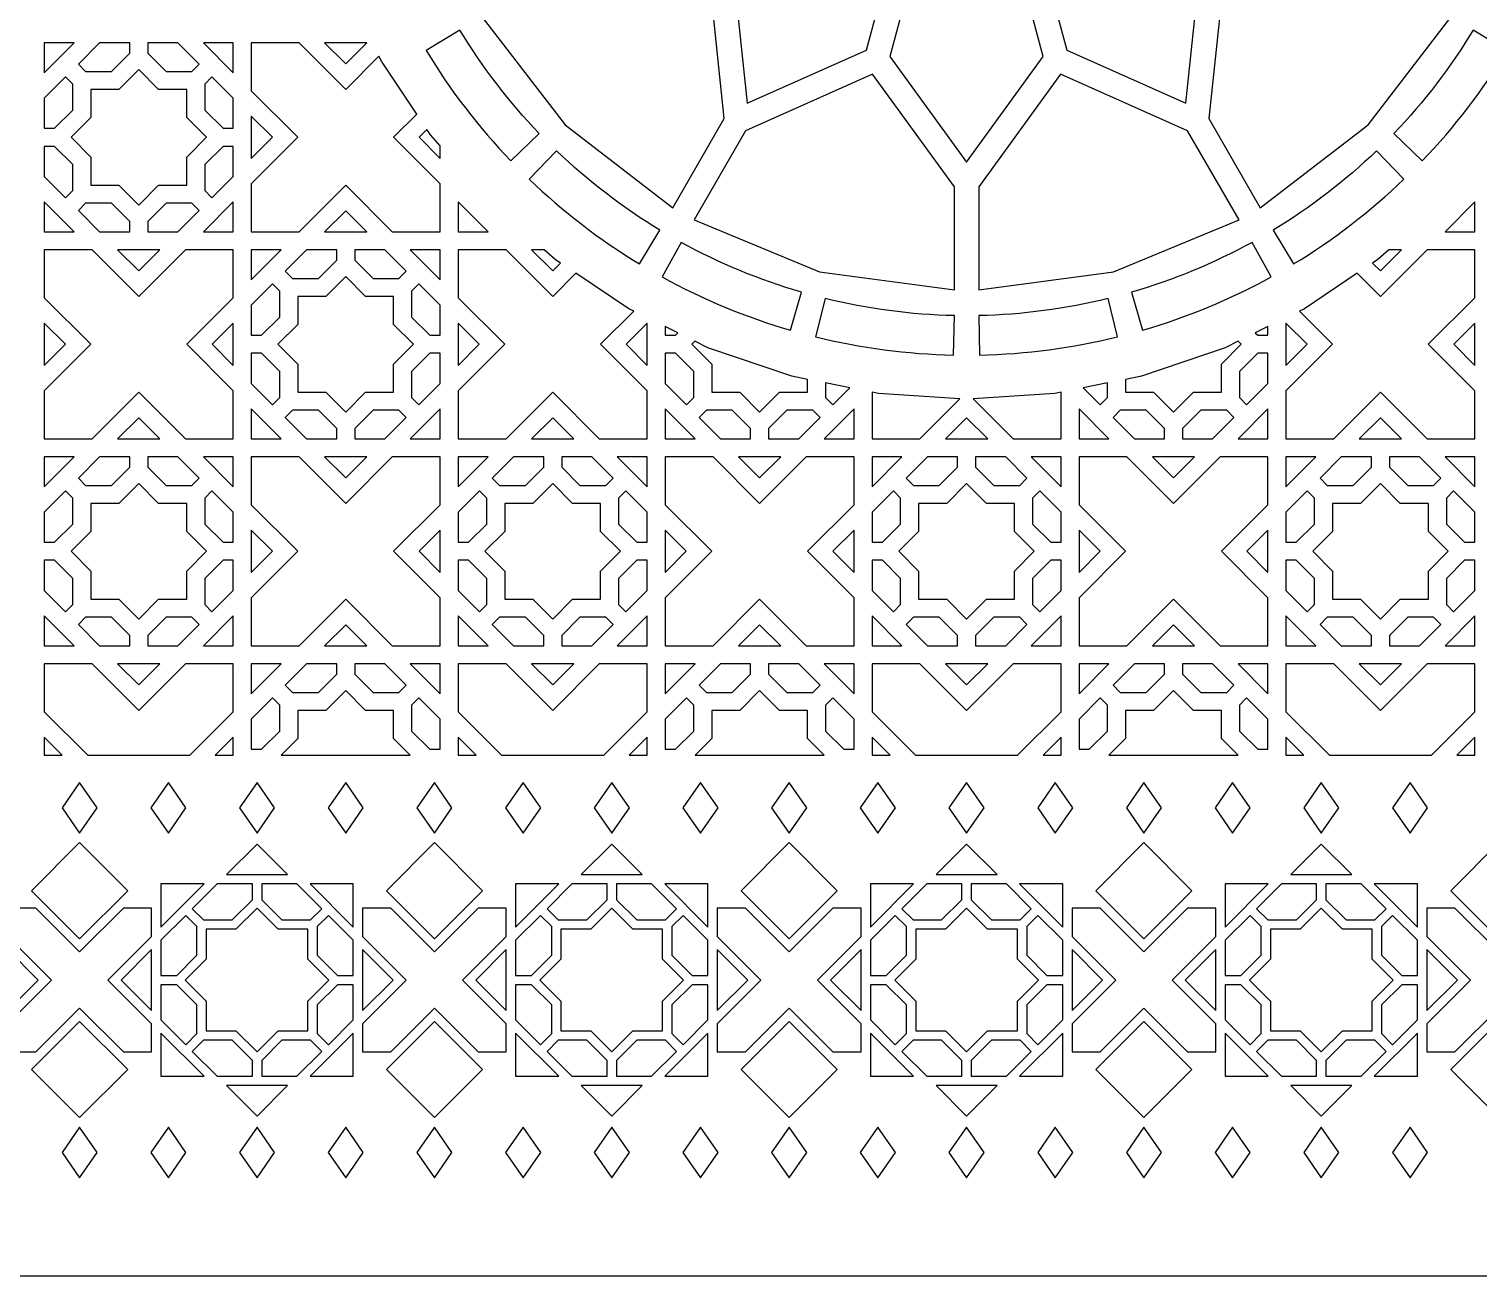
# Model space of a CAD drawing. Header units: millimetres. Extents: x 0 to 1400, y 170 to 1220.
# Drawn here: x 382.9 to 873.1, y 169.8 to 591.6 of the extents above; entities that cross this region are included whole.
import ezdxf

# ---------------------------------------------------------------- set-up
doc = ezdxf.new("R2010")
doc.units = ezdxf.units.MM
doc.layers.add('CUT', color=1, linetype='CONTINUOUS')

msp = doc.modelspace()

# ---------------------------------------------------------------- linework, layer by layer
at = {"layer": 'CUT'}
for points in [[(0, 1220), (1400.15, 1220), (1400.15, 169.85), (0, 169.85)], [(664.491, 653.508), (621.278, 610.295), (625.889, 566.431), (666.182, 584.37), (681.998, 643.399), (679.999, 660.154)], [(718.152, 643.399), (733.968, 584.37), (774.261, 566.431), (778.872, 610.295), (735.659, 653.508), (720.151, 660.154)], [(689.967, 641.265), (674.151, 582.235), (700.075, 546.553), (725.999, 582.235), (710.183, 641.265), (700.075, 654.774)], [(564.257, 559.107), (600.737, 531.117), (618.137, 561.254), (613.217, 608.067), (566.404, 612.987), (536.267, 595.587)], [(835.893, 559.107), (863.883, 595.587), (833.746, 612.987), (786.933, 608.067), (782.013, 561.254), (799.413, 531.117)], [(398.227, 586.88), (388.12, 586.88), (388.12, 576.773)], [(402.086, 577.22), (410.84, 577.22), (417.03, 583.41), (417.03, 586.88), (406.839, 586.88), (399.632, 579.674)], [(423.12, 583.41), (429.31, 577.22), (438.064, 577.22), (440.518, 579.674), (433.311, 586.88), (423.12, 586.88)], [(452.03, 576.773), (452.03, 586.88), (441.923, 586.88)], [(501.295, 582.341), (490.075, 571.122), (474.316, 586.88), (458.12, 586.88), (458.12, 570.684), (473.878, 554.925), (458.12, 539.166), (458.12, 522.97), (474.316, 522.97), (490.075, 538.728), (505.834, 522.97), (522.03, 522.97), (522.03, 539.166), (506.272, 554.925), (514.091, 562.745), (502.133, 580.642)], [(482.928, 586.88), (490.075, 579.734), (497.222, 586.88)], [(391.59, 557.97), (397.78, 564.16), (397.78, 572.914), (395.326, 575.368), (388.12, 568.161), (388.12, 557.97)], [(397.157, 554.925), (403.87, 548.213), (403.87, 538.72), (413.363, 538.72), (420.075, 532.007), (426.787, 538.72), (436.28, 538.72), (436.28, 548.213), (442.993, 554.925), (436.28, 561.637), (436.28, 571.13), (426.787, 571.13), (420.075, 577.843), (413.363, 571.13), (403.87, 571.13), (403.87, 561.637)], [(442.37, 572.914), (442.37, 564.16), (448.56, 557.97), (452.03, 557.97), (452.03, 568.161), (444.824, 575.368)], [(650.363, 509.395), (695.95, 503.394), (695.95, 538.195), (668.283, 576.275), (625.282, 557.129), (607.882, 526.992)], [(749.787, 509.395), (792.268, 526.992), (774.868, 557.129), (731.867, 576.275), (704.2, 538.195), (704.2, 503.394)], [(458.12, 547.778), (465.266, 554.925), (458.12, 562.072)], [(517.541, 557.582), (514.884, 554.925), (522.03, 547.778), (522.03, 552.035), (518.742, 555.784)], [(397.78, 536.936), (397.78, 545.69), (391.59, 551.88), (388.12, 551.88), (388.12, 541.689), (395.326, 534.482)], [(448.56, 551.88), (442.37, 545.69), (442.37, 536.936), (444.824, 534.482), (452.03, 541.689), (452.03, 551.88)], [(388.12, 533.077), (388.12, 522.97), (398.227, 522.97)], [(417.03, 526.44), (410.84, 532.63), (402.086, 532.63), (399.632, 530.176), (406.839, 522.97), (417.03, 522.97)], [(438.064, 532.63), (429.31, 532.63), (423.12, 526.44), (423.12, 522.97), (433.311, 522.97), (440.518, 530.176)], [(441.923, 522.97), (452.03, 522.97), (452.03, 533.077)], [(497.222, 522.97), (490.075, 530.116), (482.928, 522.97)], [(528.12, 533.077), (528.12, 522.97), (538.227, 522.97)], [(861.923, 522.97), (872.03, 522.97), (872.03, 533.077)], [(388.12, 516.88), (388.12, 500.684), (403.878, 484.925), (388.12, 469.166), (388.12, 452.97), (404.316, 452.97), (420.075, 468.728), (435.834, 452.97), (452.03, 452.97), (452.03, 469.166), (436.272, 484.925), (452.03, 500.684), (452.03, 516.88), (435.834, 516.88), (420.075, 501.122), (404.316, 516.88)], [(412.928, 516.88), (420.075, 509.734), (427.222, 516.88)], [(468.227, 516.88), (458.12, 516.88), (458.12, 506.773)], [(472.086, 507.22), (480.84, 507.22), (487.03, 513.41), (487.03, 516.88), (476.839, 516.88), (469.632, 509.674)], [(493.12, 513.41), (499.31, 507.22), (508.064, 507.22), (510.518, 509.674), (503.311, 516.88), (493.12, 516.88)], [(522.03, 506.773), (522.03, 516.88), (511.923, 516.88)], [(567.895, 508.941), (560.075, 501.122), (544.316, 516.88), (528.12, 516.88), (528.12, 500.684), (543.878, 484.925), (528.12, 469.166), (528.12, 452.97), (544.316, 452.97), (560.075, 468.728), (575.834, 452.97), (592.03, 452.97), (592.03, 469.166), (576.272, 484.925), (587.491, 496.145), (585.792, 496.983)], [(557.185, 516.88), (552.928, 516.88), (560.075, 509.734), (562.732, 512.391), (560.934, 513.592)], [(814.358, 496.983), (812.659, 496.145), (823.878, 484.925), (808.12, 469.166), (808.12, 452.97), (824.316, 452.97), (840.075, 468.728), (855.834, 452.97), (872.03, 452.97), (872.03, 469.166), (856.272, 484.925), (872.03, 500.684), (872.03, 516.88), (855.834, 516.88), (840.075, 501.122), (832.255, 508.941)], [(839.216, 513.592), (837.418, 512.391), (840.075, 509.734), (847.222, 516.88), (842.965, 516.88)], [(461.59, 487.97), (467.78, 494.16), (467.78, 502.914), (465.326, 505.368), (458.12, 498.161), (458.12, 487.97)], [(467.157, 484.925), (473.87, 478.213), (473.87, 468.72), (483.363, 468.72), (490.075, 462.007), (496.787, 468.72), (506.28, 468.72), (506.28, 478.213), (512.993, 484.925), (506.28, 491.637), (506.28, 501.13), (496.787, 501.13), (490.075, 507.843), (483.363, 501.13), (473.87, 501.13), (473.87, 491.637)], [(512.37, 502.914), (512.37, 494.16), (518.56, 487.97), (522.03, 487.97), (522.03, 498.161), (514.824, 505.368)], [(388.12, 477.778), (395.266, 484.925), (388.12, 492.072)], [(452.03, 492.072), (444.884, 484.925), (452.03, 477.778)], [(528.12, 477.778), (535.266, 484.925), (528.12, 492.072)], [(592.03, 492.072), (584.884, 484.925), (592.03, 477.778)], [(598.12, 490.903), (598.12, 487.97), (601.59, 487.97), (602.409, 488.788)], [(797.741, 488.788), (798.56, 487.97), (802.03, 487.97), (802.03, 490.903)], [(808.12, 477.778), (815.266, 484.925), (808.12, 492.072)], [(872.03, 492.072), (864.884, 484.925), (872.03, 477.778)], [(608.176, 485.944), (607.157, 484.925), (613.87, 478.213), (613.87, 468.72), (623.363, 468.72), (630.075, 462.007), (636.787, 468.72), (646.28, 468.72), (646.28, 473.082), (640.919, 474.148), (612.607, 483.759)], [(787.543, 483.759), (759.231, 474.148), (753.87, 473.082), (753.87, 468.72), (763.363, 468.72), (770.075, 462.007), (776.787, 468.72), (786.28, 468.72), (786.28, 478.213), (792.993, 484.925), (791.974, 485.944)], [(467.78, 466.936), (467.78, 475.69), (461.59, 481.88), (458.12, 481.88), (458.12, 471.689), (465.326, 464.482)], [(518.56, 481.88), (512.37, 475.69), (512.37, 466.936), (514.824, 464.482), (522.03, 471.689), (522.03, 481.88)], [(607.78, 466.936), (607.78, 475.69), (601.59, 481.88), (598.12, 481.88), (598.12, 471.689), (605.326, 464.482)], [(794.824, 464.482), (802.03, 471.689), (802.03, 481.88), (798.56, 481.88), (792.37, 475.69), (792.37, 466.936)], [(652.37, 471.871), (652.37, 466.936), (654.824, 464.482), (660.58, 470.238)], [(739.57, 470.238), (745.326, 464.482), (747.78, 466.936), (747.78, 471.871)], [(670.241, 468.316), (668.12, 468.738), (668.12, 452.97), (684.316, 452.97), (697.853, 466.506)], [(729.909, 468.316), (702.297, 466.506), (715.834, 452.97), (732.03, 452.97), (732.03, 468.738)], [(458.12, 463.077), (458.12, 452.97), (468.227, 452.97)], [(487.03, 456.44), (480.84, 462.63), (472.086, 462.63), (469.632, 460.176), (476.839, 452.97), (487.03, 452.97)], [(508.064, 462.63), (499.31, 462.63), (493.12, 456.44), (493.12, 452.97), (503.311, 452.97), (510.518, 460.176)], [(511.923, 452.97), (522.03, 452.97), (522.03, 463.077)], [(598.12, 463.077), (598.12, 452.97), (608.227, 452.97)], [(627.03, 456.44), (620.84, 462.63), (612.086, 462.63), (609.632, 460.176), (616.839, 452.97), (627.03, 452.97)], [(648.064, 462.63), (639.31, 462.63), (633.12, 456.44), (633.12, 452.97), (643.311, 452.97), (650.518, 460.176)], [(651.923, 452.97), (662.03, 452.97), (662.03, 463.077)], [(738.12, 463.077), (738.12, 452.97), (748.227, 452.97)], [(749.632, 460.176), (756.839, 452.97), (767.03, 452.97), (767.03, 456.44), (760.84, 462.63), (752.086, 462.63)], [(773.12, 452.97), (783.311, 452.97), (790.518, 460.176), (788.064, 462.63), (779.31, 462.63), (773.12, 456.44)], [(791.923, 452.97), (802.03, 452.97), (802.03, 463.077)], [(427.222, 452.97), (420.075, 460.116), (412.928, 452.97)], [(567.222, 452.97), (560.075, 460.116), (552.928, 452.97)], [(707.222, 452.97), (700.075, 460.116), (692.928, 452.97)], [(847.222, 452.97), (840.075, 460.116), (832.928, 452.97)], [(398.227, 446.88), (388.12, 446.88), (388.12, 436.773)], [(402.086, 437.22), (410.84, 437.22), (417.03, 443.41), (417.03, 446.88), (406.839, 446.88), (399.632, 439.674)], [(423.12, 443.41), (429.31, 437.22), (438.064, 437.22), (440.518, 439.674), (433.311, 446.88), (423.12, 446.88)], [(452.03, 436.773), (452.03, 446.88), (441.923, 446.88)], [(458.12, 446.88), (458.12, 430.684), (473.878, 414.925), (458.12, 399.166), (458.12, 382.97), (474.316, 382.97), (490.075, 398.728), (505.834, 382.97), (522.03, 382.97), (522.03, 399.166), (506.272, 414.925), (522.03, 430.684), (522.03, 446.88), (505.834, 446.88), (490.075, 431.122), (474.316, 446.88)], [(482.928, 446.88), (490.075, 439.734), (497.222, 446.88)], [(538.227, 446.88), (528.12, 446.88), (528.12, 436.773)], [(542.086, 437.22), (550.84, 437.22), (557.03, 443.41), (557.03, 446.88), (546.839, 446.88), (539.632, 439.674)], [(563.12, 443.41), (569.31, 437.22), (578.064, 437.22), (580.518, 439.674), (573.311, 446.88), (563.12, 446.88)], [(592.03, 436.773), (592.03, 446.88), (581.923, 446.88)], [(598.12, 446.88), (598.12, 430.684), (613.878, 414.925), (598.12, 399.166), (598.12, 382.97), (614.316, 382.97), (630.075, 398.728), (645.834, 382.97), (662.03, 382.97), (662.03, 399.166), (646.272, 414.925), (662.03, 430.684), (662.03, 446.88), (645.834, 446.88), (630.075, 431.122), (614.316, 446.88)], [(622.928, 446.88), (630.075, 439.734), (637.222, 446.88)], [(678.227, 446.88), (668.12, 446.88), (668.12, 436.773)], [(682.086, 437.22), (690.84, 437.22), (697.03, 443.41), (697.03, 446.88), (686.839, 446.88), (679.632, 439.674)], [(720.518, 439.674), (713.311, 446.88), (703.12, 446.88), (703.12, 443.41), (709.31, 437.22), (718.064, 437.22)], [(732.03, 436.773), (732.03, 446.88), (721.923, 446.88)], [(785.834, 446.88), (770.075, 431.122), (754.316, 446.88), (738.12, 446.88), (738.12, 430.684), (753.878, 414.925), (738.12, 399.166), (738.12, 382.97), (754.316, 382.97), (770.075, 398.728), (785.834, 382.97), (802.03, 382.97), (802.03, 399.166), (786.272, 414.925), (802.03, 430.684), (802.03, 446.88)], [(762.928, 446.88), (770.075, 439.734), (777.222, 446.88)], [(818.227, 446.88), (808.12, 446.88), (808.12, 436.773)], [(837.03, 446.88), (826.839, 446.88), (819.632, 439.674), (822.086, 437.22), (830.84, 437.22), (837.03, 443.41)], [(860.518, 439.674), (853.311, 446.88), (843.12, 446.88), (843.12, 443.41), (849.31, 437.22), (858.064, 437.22)], [(872.03, 436.773), (872.03, 446.88), (861.923, 446.88)], [(397.157, 414.925), (403.87, 408.213), (403.87, 398.72), (413.363, 398.72), (420.075, 392.007), (426.787, 398.72), (436.28, 398.72), (436.28, 408.213), (442.993, 414.925), (436.28, 421.637), (436.28, 431.13), (426.787, 431.13), (420.075, 437.843), (413.363, 431.13), (403.87, 431.13), (403.87, 421.637)], [(537.157, 414.925), (543.87, 408.213), (543.87, 398.72), (553.363, 398.72), (560.075, 392.007), (566.787, 398.72), (576.28, 398.72), (576.28, 408.213), (582.993, 414.925), (576.28, 421.637), (576.28, 431.13), (566.787, 431.13), (560.075, 437.843), (553.363, 431.13), (543.87, 431.13), (543.87, 421.637)], [(716.28, 421.637), (716.28, 431.13), (706.787, 431.13), (700.075, 437.843), (693.363, 431.13), (683.87, 431.13), (683.87, 421.637), (677.157, 414.925), (683.87, 408.213), (683.87, 398.72), (693.363, 398.72), (700.075, 392.007), (706.787, 398.72), (716.28, 398.72), (716.28, 408.213), (722.993, 414.925)], [(856.28, 421.637), (856.28, 431.13), (846.787, 431.13), (840.075, 437.843), (833.363, 431.13), (823.87, 431.13), (823.87, 421.637), (817.157, 414.925), (823.87, 408.213), (823.87, 398.72), (833.363, 398.72), (840.075, 392.007), (846.787, 398.72), (856.28, 398.72), (856.28, 408.213), (862.993, 414.925)], [(391.59, 417.97), (397.78, 424.16), (397.78, 432.914), (395.326, 435.368), (388.12, 428.161), (388.12, 417.97)], [(442.37, 432.914), (442.37, 424.16), (448.56, 417.97), (452.03, 417.97), (452.03, 428.161), (444.824, 435.368)], [(531.59, 417.97), (537.78, 424.16), (537.78, 432.914), (535.326, 435.368), (528.12, 428.161), (528.12, 417.97)], [(582.37, 432.914), (582.37, 424.16), (588.56, 417.97), (592.03, 417.97), (592.03, 428.161), (584.824, 435.368)], [(671.59, 417.97), (677.78, 424.16), (677.78, 432.914), (675.326, 435.368), (668.12, 428.161), (668.12, 417.97)], [(732.03, 417.97), (732.03, 428.161), (724.824, 435.368), (722.37, 432.914), (722.37, 424.16), (728.56, 417.97)], [(815.326, 435.368), (808.12, 428.161), (808.12, 417.97), (811.59, 417.97), (817.78, 424.16), (817.78, 432.914)], [(872.03, 417.97), (872.03, 428.161), (864.824, 435.368), (862.37, 432.914), (862.37, 424.16), (868.56, 417.97)], [(458.12, 407.778), (465.266, 414.925), (458.12, 422.072)], [(522.03, 422.072), (514.884, 414.925), (522.03, 407.778)], [(598.12, 407.778), (605.266, 414.925), (598.12, 422.072)], [(662.03, 422.072), (654.884, 414.925), (662.03, 407.778)], [(738.12, 407.778), (745.266, 414.925), (738.12, 422.072)], [(802.03, 422.072), (794.884, 414.925), (802.03, 407.778)], [(397.78, 396.936), (397.78, 405.69), (391.59, 411.88), (388.12, 411.88), (388.12, 401.689), (395.326, 394.482)], [(448.56, 411.88), (442.37, 405.69), (442.37, 396.936), (444.824, 394.482), (452.03, 401.689), (452.03, 411.88)], [(537.78, 396.936), (537.78, 405.69), (531.59, 411.88), (528.12, 411.88), (528.12, 401.689), (535.326, 394.482)], [(588.56, 411.88), (582.37, 405.69), (582.37, 396.936), (584.824, 394.482), (592.03, 401.689), (592.03, 411.88)], [(677.78, 396.936), (677.78, 405.69), (671.59, 411.88), (668.12, 411.88), (668.12, 401.689), (675.326, 394.482)], [(724.824, 394.482), (732.03, 401.689), (732.03, 411.88), (728.56, 411.88), (722.37, 405.69), (722.37, 396.936)], [(808.12, 411.88), (808.12, 401.689), (815.326, 394.482), (817.78, 396.936), (817.78, 405.69), (811.59, 411.88)], [(864.824, 394.482), (872.03, 401.689), (872.03, 411.88), (868.56, 411.88), (862.37, 405.69), (862.37, 396.936)], [(388.12, 393.077), (388.12, 382.97), (398.227, 382.97)], [(417.03, 386.44), (410.84, 392.63), (402.086, 392.63), (399.632, 390.176), (406.839, 382.97), (417.03, 382.97)], [(438.064, 392.63), (429.31, 392.63), (423.12, 386.44), (423.12, 382.97), (433.311, 382.97), (440.518, 390.176)], [(441.923, 382.97), (452.03, 382.97), (452.03, 393.077)], [(528.12, 393.077), (528.12, 382.97), (538.227, 382.97)], [(557.03, 386.44), (550.84, 392.63), (542.086, 392.63), (539.632, 390.176), (546.839, 382.97), (557.03, 382.97)], [(578.064, 392.63), (569.31, 392.63), (563.12, 386.44), (563.12, 382.97), (573.311, 382.97), (580.518, 390.176)], [(581.923, 382.97), (592.03, 382.97), (592.03, 393.077)], [(668.12, 393.077), (668.12, 382.97), (678.227, 382.97)], [(697.03, 386.44), (690.84, 392.63), (682.086, 392.63), (679.632, 390.176), (686.839, 382.97), (697.03, 382.97)], [(703.12, 382.97), (713.311, 382.97), (720.518, 390.176), (718.064, 392.63), (709.31, 392.63), (703.12, 386.44)], [(721.923, 382.97), (732.03, 382.97), (732.03, 393.077)], [(808.12, 393.077), (808.12, 382.97), (818.227, 382.97)], [(819.632, 390.176), (826.839, 382.97), (837.03, 382.97), (837.03, 386.44), (830.84, 392.63), (822.086, 392.63)], [(843.12, 382.97), (853.311, 382.97), (860.518, 390.176), (858.064, 392.63), (849.31, 392.63), (843.12, 386.44)], [(861.923, 382.97), (872.03, 382.97), (872.03, 393.077)], [(497.222, 382.97), (490.075, 390.116), (482.928, 382.97)], [(637.222, 382.97), (630.075, 390.116), (622.928, 382.97)], [(777.222, 382.97), (770.075, 390.116), (762.928, 382.97)], [(437.347, 346), (452.03, 360.684), (452.03, 376.88), (435.834, 376.88), (420.075, 361.122), (404.316, 376.88), (388.12, 376.88), (388.12, 360.684), (402.803, 346)], [(412.928, 376.88), (420.075, 369.734), (427.222, 376.88)], [(468.227, 376.88), (458.12, 376.88), (458.12, 366.773)], [(472.086, 367.22), (480.84, 367.22), (487.03, 373.41), (487.03, 376.88), (476.839, 376.88), (469.632, 369.674)], [(493.12, 373.41), (499.31, 367.22), (508.064, 367.22), (510.518, 369.674), (503.311, 376.88), (493.12, 376.88)], [(522.03, 366.773), (522.03, 376.88), (511.923, 376.88)], [(577.347, 346), (592.03, 360.684), (592.03, 376.88), (575.834, 376.88), (560.075, 361.122), (544.316, 376.88), (528.12, 376.88), (528.12, 360.684), (542.803, 346)], [(552.928, 376.88), (560.075, 369.734), (567.222, 376.88)], [(608.227, 376.88), (598.12, 376.88), (598.12, 366.773)], [(612.086, 367.22), (620.84, 367.22), (627.03, 373.41), (627.03, 376.88), (616.839, 376.88), (609.632, 369.674)], [(633.12, 373.41), (639.31, 367.22), (648.064, 367.22), (650.518, 369.674), (643.311, 376.88), (633.12, 376.88)], [(662.03, 366.773), (662.03, 376.88), (651.923, 376.88)], [(717.347, 346), (732.03, 360.684), (732.03, 376.88), (715.834, 376.88), (700.075, 361.122), (684.316, 376.88), (668.12, 376.88), (668.12, 360.684), (682.803, 346)], [(692.928, 376.88), (700.075, 369.734), (707.222, 376.88)], [(748.227, 376.88), (738.12, 376.88), (738.12, 366.773)], [(767.03, 376.88), (756.839, 376.88), (749.632, 369.674), (752.086, 367.22), (760.84, 367.22), (767.03, 373.41)], [(790.518, 369.674), (783.311, 376.88), (773.12, 376.88), (773.12, 373.41), (779.31, 367.22), (788.064, 367.22)], [(802.03, 366.773), (802.03, 376.88), (791.923, 376.88)], [(857.347, 346), (872.03, 360.684), (872.03, 376.88), (855.834, 376.88), (840.075, 361.122), (824.316, 376.88), (808.12, 376.88), (808.12, 360.684), (822.803, 346)], [(832.928, 376.88), (840.075, 369.734), (847.222, 376.88)], [(511.918, 346), (506.28, 351.637), (506.28, 361.13), (496.787, 361.13), (490.075, 367.843), (483.363, 361.13), (473.87, 361.13), (473.87, 351.637), (468.232, 346)], [(651.918, 346), (646.28, 351.637), (646.28, 361.13), (636.787, 361.13), (630.075, 367.843), (623.363, 361.13), (613.87, 361.13), (613.87, 351.637), (608.232, 346)], [(791.918, 346), (786.28, 351.637), (786.28, 361.13), (776.787, 361.13), (770.075, 367.843), (763.363, 361.13), (753.87, 361.13), (753.87, 351.637), (748.232, 346)], [(461.59, 347.97), (467.78, 354.16), (467.78, 362.914), (465.326, 365.368), (458.12, 358.161), (458.12, 347.97)], [(512.37, 362.914), (512.37, 354.16), (518.56, 347.97), (522.03, 347.97), (522.03, 358.161), (514.824, 365.368)], [(601.59, 347.97), (607.78, 354.16), (607.78, 362.914), (605.326, 365.368), (598.12, 358.161), (598.12, 347.97)], [(652.37, 362.914), (652.37, 354.16), (658.56, 347.97), (662.03, 347.97), (662.03, 358.161), (654.824, 365.368)], [(745.326, 365.368), (738.12, 358.161), (738.12, 347.97), (741.59, 347.97), (747.78, 354.16), (747.78, 362.914)], [(802.03, 347.97), (802.03, 358.161), (794.824, 365.368), (792.37, 362.914), (792.37, 354.16), (798.56, 347.97)], [(394.191, 346), (388.12, 352.072), (388.12, 346)], [(452.03, 346), (452.03, 352.072), (445.959, 346)], [(534.191, 346), (528.12, 352.072), (528.12, 346)], [(592.03, 346), (592.03, 352.072), (585.959, 346)], [(674.191, 346), (668.12, 352.072), (668.12, 346)], [(732.03, 346), (732.03, 352.072), (725.959, 346)], [(814.191, 346), (808.12, 352.072), (808.12, 346)], [(872.03, 346), (872.03, 352.072), (865.959, 346)], [(406.014, 328.215), (400.075, 336.793), (394.136, 328.215), (400.075, 319.637)], [(436.014, 328.215), (430.075, 336.793), (424.136, 328.215), (430.075, 319.637)], [(466.014, 328.215), (460.075, 336.793), (454.136, 328.215), (460.075, 319.637)], [(496.014, 328.215), (490.075, 336.793), (484.136, 328.215), (490.075, 319.637)], [(526.014, 328.215), (520.075, 336.793), (514.136, 328.215), (520.075, 319.637)], [(556.014, 328.215), (550.075, 336.793), (544.136, 328.215), (550.075, 319.637)], [(586.014, 328.215), (580.075, 336.793), (574.136, 328.215), (580.075, 319.637)], [(616.014, 328.215), (610.075, 336.793), (604.136, 328.215), (610.075, 319.637)], [(646.014, 328.215), (640.075, 336.793), (634.136, 328.215), (640.075, 319.637)], [(676.014, 328.215), (670.075, 336.793), (664.136, 328.215), (670.075, 319.637)], [(700.075, 319.637), (706.014, 328.215), (700.075, 336.793), (694.136, 328.215)], [(730.075, 319.637), (736.014, 328.215), (730.075, 336.793), (724.136, 328.215)], [(760.075, 319.637), (766.014, 328.215), (760.075, 336.793), (754.136, 328.215)], [(790.075, 319.637), (796.014, 328.215), (790.075, 336.793), (784.136, 328.215)], [(820.075, 319.637), (826.014, 328.215), (820.075, 336.793), (814.136, 328.215)], [(850.075, 319.637), (856.014, 328.215), (850.075, 336.793), (844.136, 328.215)], [(416.318, 300.156), (400.075, 316.399), (383.832, 300.156), (400.075, 283.912)], [(470.402, 305.611), (460.075, 315.938), (449.748, 305.611)], [(536.318, 300.156), (520.075, 316.399), (503.832, 300.156), (520.075, 283.912)], [(590.402, 305.611), (580.075, 315.938), (569.748, 305.611)], [(656.318, 300.156), (640.075, 316.399), (623.832, 300.156), (640.075, 283.912)], [(710.402, 305.611), (700.075, 315.938), (689.748, 305.611)], [(760.075, 283.912), (776.318, 300.156), (760.075, 316.399), (743.832, 300.156)], [(830.402, 305.611), (820.075, 315.938), (809.748, 305.611)], [(880.075, 283.912), (896.318, 300.156), (880.075, 316.399), (863.832, 300.156)], [(442.144, 302.461), (427.539, 302.461), (427.539, 287.856)], [(441.966, 290.261), (451.652, 290.261), (458.5, 297.109), (458.5, 302.461), (446.598, 302.461), (438.182, 294.045)], [(461.65, 297.109), (468.498, 290.261), (478.184, 290.261), (481.968, 294.045), (473.552, 302.461), (461.65, 302.461)], [(492.611, 287.856), (492.611, 302.461), (478.006, 302.461)], [(562.144, 302.461), (547.539, 302.461), (547.539, 287.856)], [(561.966, 290.261), (571.652, 290.261), (578.5, 297.109), (578.5, 302.461), (566.598, 302.461), (558.182, 294.045)], [(581.65, 297.109), (588.498, 290.261), (598.184, 290.261), (601.968, 294.045), (593.552, 302.461), (581.65, 302.461)], [(612.611, 287.856), (612.611, 302.461), (598.006, 302.461)], [(682.144, 302.461), (667.539, 302.461), (667.539, 287.856)], [(681.966, 290.261), (691.652, 290.261), (698.5, 297.109), (698.5, 302.461), (686.598, 302.461), (678.182, 294.045)], [(721.968, 294.045), (713.552, 302.461), (701.65, 302.461), (701.65, 297.109), (708.498, 290.261), (718.184, 290.261)], [(732.611, 287.856), (732.611, 302.461), (718.006, 302.461)], [(802.144, 302.461), (787.539, 302.461), (787.539, 287.856)], [(818.5, 302.461), (806.598, 302.461), (798.182, 294.045), (801.966, 290.261), (811.652, 290.261), (818.5, 297.109)], [(841.968, 294.045), (833.552, 302.461), (821.65, 302.461), (821.65, 297.109), (828.498, 290.261), (838.184, 290.261)], [(852.611, 287.856), (852.611, 302.461), (838.006, 302.461)], [(424.389, 245.611), (424.389, 255.144), (409.608, 269.925), (424.389, 284.706), (424.389, 294.239), (414.856, 294.239), (400.075, 279.458), (385.294, 294.239), (375.761, 294.239), (375.761, 284.706), (390.542, 269.925), (375.761, 255.144), (375.761, 245.611), (385.294, 245.611), (400.075, 260.392), (414.856, 245.611)], [(484.38, 269.925), (477.261, 277.044), (477.261, 287.111), (467.194, 287.111), (460.075, 294.23), (452.956, 287.111), (442.889, 287.111), (442.889, 277.044), (435.77, 269.925), (442.889, 262.806), (442.889, 252.739), (452.956, 252.739), (460.075, 245.62), (467.194, 252.739), (477.261, 252.739), (477.261, 262.806)], [(544.389, 245.611), (544.389, 255.144), (529.608, 269.925), (544.389, 284.706), (544.389, 294.239), (534.856, 294.239), (520.075, 279.458), (505.294, 294.239), (495.761, 294.239), (495.761, 284.706), (510.542, 269.925), (495.761, 255.144), (495.761, 245.611), (505.294, 245.611), (520.075, 260.392), (534.856, 245.611)], [(604.38, 269.925), (597.261, 277.044), (597.261, 287.111), (587.194, 287.111), (580.075, 294.23), (572.956, 287.111), (562.889, 287.111), (562.889, 277.044), (555.77, 269.925), (562.889, 262.806), (562.889, 252.739), (572.956, 252.739), (580.075, 245.62), (587.194, 252.739), (597.261, 252.739), (597.261, 262.806)], [(664.389, 245.611), (664.389, 255.144), (649.608, 269.925), (664.389, 284.706), (664.389, 294.239), (654.856, 294.239), (640.075, 279.458), (625.294, 294.239), (615.761, 294.239), (615.761, 284.706), (630.542, 269.925), (615.761, 255.144), (615.761, 245.611), (625.294, 245.611), (640.075, 260.392), (654.856, 245.611)], [(682.889, 262.806), (682.889, 252.739), (692.956, 252.739), (700.075, 245.62), (707.194, 252.739), (717.261, 252.739), (717.261, 262.806), (724.38, 269.925), (717.261, 277.044), (717.261, 287.111), (707.194, 287.111), (700.075, 294.23), (692.956, 287.111), (682.889, 287.111), (682.889, 277.044), (675.77, 269.925)], [(745.294, 245.611), (760.075, 260.392), (774.856, 245.611), (784.389, 245.611), (784.389, 255.144), (769.608, 269.925), (784.389, 284.706), (784.389, 294.239), (774.856, 294.239), (760.075, 279.458), (745.294, 294.239), (735.761, 294.239), (735.761, 284.706), (750.542, 269.925), (735.761, 255.144), (735.761, 245.611)], [(802.889, 262.806), (802.889, 252.739), (812.956, 252.739), (820.075, 245.62), (827.194, 252.739), (837.261, 252.739), (837.261, 262.806), (844.38, 269.925), (837.261, 277.044), (837.261, 287.111), (827.194, 287.111), (820.075, 294.23), (812.956, 287.111), (802.889, 287.111), (802.889, 277.044), (795.77, 269.925)], [(865.294, 245.611), (880.075, 260.392), (894.856, 245.611), (904.389, 245.611), (904.389, 255.144), (889.608, 269.925), (904.389, 284.706), (904.389, 294.239), (894.856, 294.239), (880.075, 279.458), (865.294, 294.239), (855.761, 294.239), (855.761, 284.706), (870.542, 269.925), (855.761, 255.144), (855.761, 245.611)], [(432.891, 271.5), (439.739, 278.348), (439.739, 288.034), (435.955, 291.818), (427.539, 283.402), (427.539, 271.5)], [(480.411, 288.034), (480.411, 278.348), (487.259, 271.5), (492.611, 271.5), (492.611, 283.402), (484.195, 291.818)], [(552.891, 271.5), (559.739, 278.348), (559.739, 288.034), (555.955, 291.818), (547.539, 283.402), (547.539, 271.5)], [(600.411, 288.034), (600.411, 278.348), (607.259, 271.5), (612.611, 271.5), (612.611, 283.402), (604.195, 291.818)], [(672.891, 271.5), (679.739, 278.348), (679.739, 288.034), (675.955, 291.818), (667.539, 283.402), (667.539, 271.5)], [(732.611, 271.5), (732.611, 283.402), (724.195, 291.818), (720.411, 288.034), (720.411, 278.348), (727.259, 271.5)], [(795.955, 291.818), (787.539, 283.402), (787.539, 271.5), (792.891, 271.5), (799.739, 278.348), (799.739, 288.034)], [(852.611, 271.5), (852.611, 283.402), (844.195, 291.818), (840.411, 288.034), (840.411, 278.348), (847.259, 271.5)], [(375.761, 259.598), (386.088, 269.925), (375.761, 280.252)], [(424.389, 280.252), (414.062, 269.925), (424.389, 259.598)], [(495.761, 259.598), (506.088, 269.925), (495.761, 280.252)], [(544.389, 280.252), (534.062, 269.925), (544.389, 259.598)], [(615.761, 259.598), (626.088, 269.925), (615.761, 280.252)], [(664.389, 280.252), (654.062, 269.925), (664.389, 259.598)], [(735.761, 259.598), (746.088, 269.925), (735.761, 280.252)], [(784.389, 280.252), (774.062, 269.925), (784.389, 259.598)], [(855.761, 259.598), (866.088, 269.925), (855.761, 280.252)], [(439.739, 251.816), (439.739, 261.502), (432.891, 268.35), (427.539, 268.35), (427.539, 256.448), (435.955, 248.032)], [(487.259, 268.35), (480.411, 261.502), (480.411, 251.816), (484.195, 248.032), (492.611, 256.448), (492.611, 268.35)], [(559.739, 251.816), (559.739, 261.502), (552.891, 268.35), (547.539, 268.35), (547.539, 256.448), (555.955, 248.032)], [(607.259, 268.35), (600.411, 261.502), (600.411, 251.816), (604.195, 248.032), (612.611, 256.448), (612.611, 268.35)], [(679.739, 251.816), (679.739, 261.502), (672.891, 268.35), (667.539, 268.35), (667.539, 256.448), (675.955, 248.032)], [(724.195, 248.032), (732.611, 256.448), (732.611, 268.35), (727.259, 268.35), (720.411, 261.502), (720.411, 251.816)], [(787.539, 268.35), (787.539, 256.448), (795.955, 248.032), (799.739, 251.816), (799.739, 261.502), (792.891, 268.35)], [(844.195, 248.032), (852.611, 256.448), (852.611, 268.35), (847.259, 268.35), (840.411, 261.502), (840.411, 251.816)], [(416.318, 239.694), (400.075, 255.938), (383.832, 239.694), (400.075, 223.451)], [(536.318, 239.694), (520.075, 255.938), (503.832, 239.694), (520.075, 223.451)], [(656.318, 239.694), (640.075, 255.938), (623.832, 239.694), (640.075, 223.451)], [(760.075, 223.451), (776.318, 239.694), (760.075, 255.938), (743.832, 239.694)], [(880.075, 223.451), (896.318, 239.694), (880.075, 255.938), (863.832, 239.694)], [(427.539, 251.994), (427.539, 237.389), (442.144, 237.389)], [(478.006, 237.389), (492.611, 237.389), (492.611, 251.994)], [(547.539, 251.994), (547.539, 237.389), (562.144, 237.389)], [(598.006, 237.389), (612.611, 237.389), (612.611, 251.994)], [(667.539, 251.994), (667.539, 237.389), (682.144, 237.389)], [(718.006, 237.389), (732.611, 237.389), (732.611, 251.994)], [(787.539, 251.994), (787.539, 237.389), (802.144, 237.389)], [(838.006, 237.389), (852.611, 237.389), (852.611, 251.994)], [(458.5, 242.741), (451.652, 249.589), (441.966, 249.589), (438.182, 245.805), (446.598, 237.389), (458.5, 237.389)], [(478.184, 249.589), (468.498, 249.589), (461.65, 242.741), (461.65, 237.389), (473.552, 237.389), (481.968, 245.805)], [(578.5, 242.741), (571.652, 249.589), (561.966, 249.589), (558.182, 245.805), (566.598, 237.389), (578.5, 237.389)], [(598.184, 249.589), (588.498, 249.589), (581.65, 242.741), (581.65, 237.389), (593.552, 237.389), (601.968, 245.805)], [(698.5, 242.741), (691.652, 249.589), (681.966, 249.589), (678.182, 245.805), (686.598, 237.389), (698.5, 237.389)], [(701.65, 237.389), (713.552, 237.389), (721.968, 245.805), (718.184, 249.589), (708.498, 249.589), (701.65, 242.741)], [(798.182, 245.805), (806.598, 237.389), (818.5, 237.389), (818.5, 242.741), (811.652, 249.589), (801.966, 249.589)], [(821.65, 237.389), (833.552, 237.389), (841.968, 245.805), (838.184, 249.589), (828.498, 249.589), (821.65, 242.741)], [(449.748, 234.239), (460.075, 223.912), (470.402, 234.239)], [(569.748, 234.239), (580.075, 223.912), (590.402, 234.239)], [(689.748, 234.239), (700.075, 223.912), (710.402, 234.239)], [(809.748, 234.239), (820.075, 223.912), (830.402, 234.239)], [(406.014, 211.635), (400.075, 220.213), (394.136, 211.635), (400.075, 203.057)], [(436.014, 211.635), (430.075, 220.213), (424.136, 211.635), (430.075, 203.057)], [(466.014, 211.635), (460.075, 220.213), (454.136, 211.635), (460.075, 203.057)], [(496.014, 211.635), (490.075, 220.213), (484.136, 211.635), (490.075, 203.057)], [(526.014, 211.635), (520.075, 220.213), (514.136, 211.635), (520.075, 203.057)], [(556.014, 211.635), (550.075, 220.213), (544.136, 211.635), (550.075, 203.057)], [(586.014, 211.635), (580.075, 220.213), (574.136, 211.635), (580.075, 203.057)], [(616.014, 211.635), (610.075, 220.213), (604.136, 211.635), (610.075, 203.057)], [(646.014, 211.635), (640.075, 220.213), (634.136, 211.635), (640.075, 203.057)], [(676.014, 211.635), (670.075, 220.213), (664.136, 211.635), (670.075, 203.057)], [(700.075, 203.057), (706.014, 211.635), (700.075, 220.213), (694.136, 211.635)], [(730.075, 203.057), (736.014, 211.635), (730.075, 220.213), (724.136, 211.635)], [(760.075, 203.057), (766.014, 211.635), (760.075, 220.213), (754.136, 211.635)], [(790.075, 203.057), (796.014, 211.635), (790.075, 220.213), (784.136, 211.635)], [(820.075, 203.057), (826.014, 211.635), (820.075, 220.213), (814.136, 211.635)], [(850.075, 203.057), (856.014, 211.635), (850.075, 220.213), (844.136, 211.635)]]:
    msp.add_lwpolyline(points, close=True, dxfattribs=at)
for points in [[(555.536, 556.222, -0.0552056), (528.689, 591.21), (517.264, 584.303, 0.0552173), (545.907, 546.975)], [(871.461, 591.21, -0.0552056), (844.614, 556.222), (854.243, 546.975, 0.0552173), (882.886, 584.303)], [(596.36, 523.539, -0.0552056), (561.372, 550.386), (552.125, 540.757, 0.0552173), (589.453, 512.114)], [(838.778, 550.386, -0.0552056), (803.79, 523.539), (810.697, 512.114, 0.0552173), (848.025, 540.757)], [(644.252, 502.535, -0.0552056), (603.508, 519.412), (597.068, 507.718, 0.0552173), (640.537, 489.712)], [(796.642, 519.412, -0.0552056), (755.898, 502.535), (759.613, 489.712, 0.0552173), (803.082, 507.718)], [(695.948, 494.643, -0.0552056), (652.224, 500.399), (649.03, 487.437, 0.0552173), (695.679, 481.296)], [(747.926, 500.399, -0.0552056), (704.202, 494.643), (704.471, 481.296, 0.0552173), (751.12, 487.437)]]:
    msp.add_lwpolyline(points, format="xyb", close=True, dxfattribs=at)

doc.saveas('drawing.dxf')
